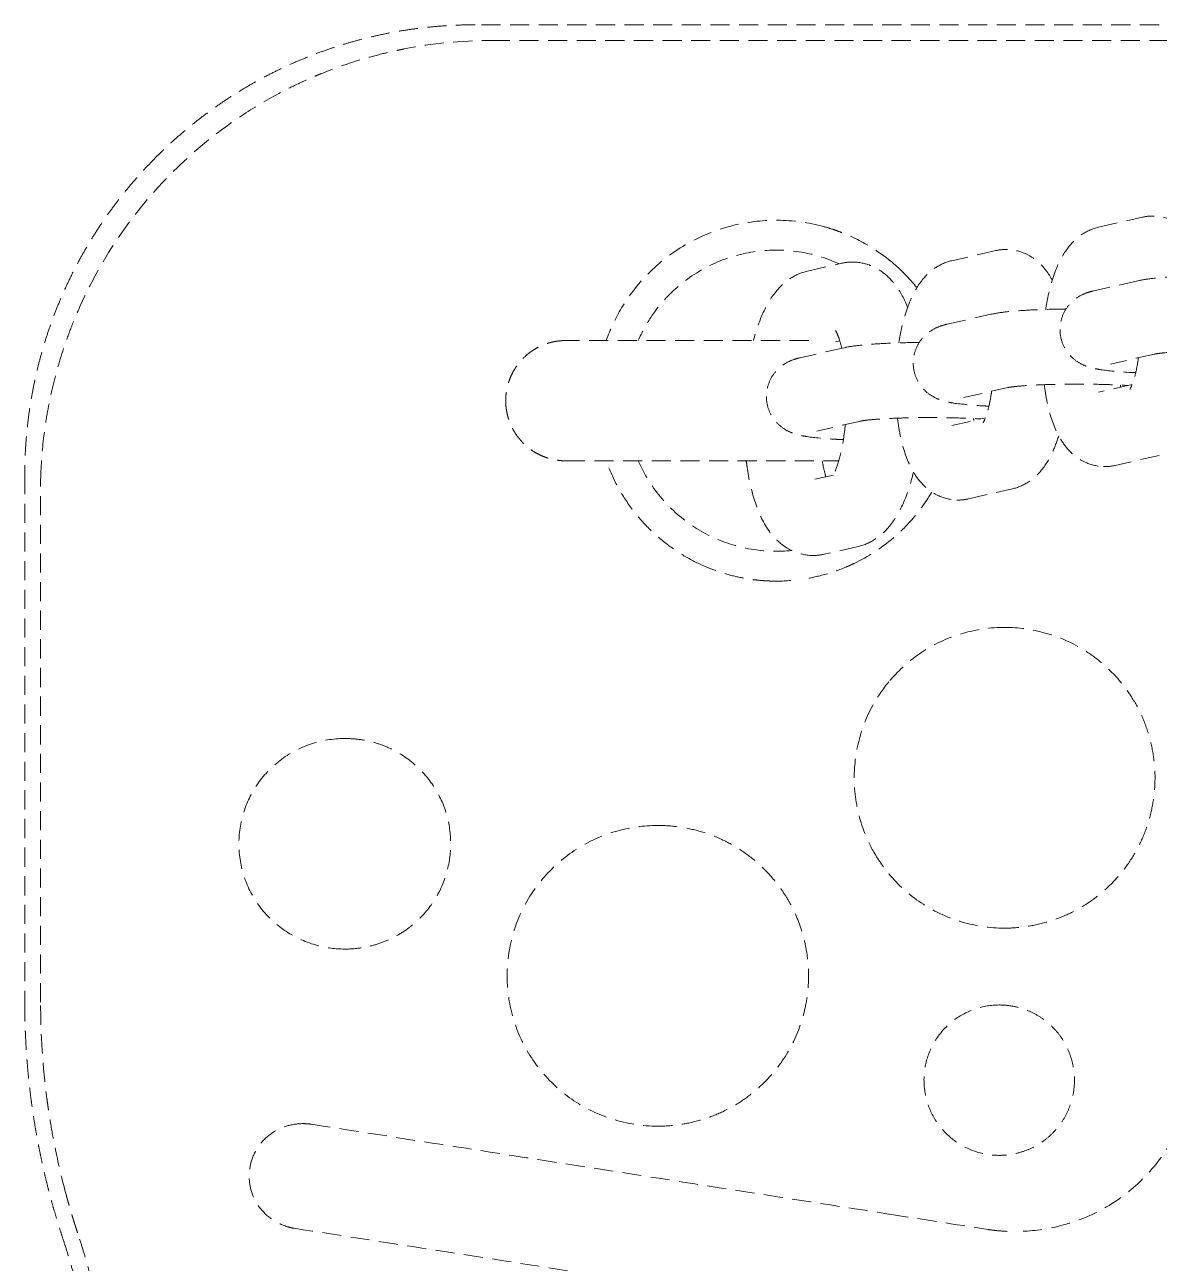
# Model space of a CAD drawing. Header units: millimetres. Extents: x -4194 to 3683, y -2760 to 1498.
# Drawn here: x -539.8 to -464.3, y 166.8 to 249.2 of the extents above; entities that cross this region are included whole.
import ezdxf

# ---------------------------------------------------------------- set-up
doc = ezdxf.new("R2010")
doc.units = ezdxf.units.MM
doc.linetypes.add('HIDDEN', pattern=[1.905, 1.27, -0.635])
doc.layers.add('DIKOM_ОБЪЕКТ', color=7, linetype='Continuous')

msp = doc.modelspace()

# ---------------------------------------------------------------- linework, layer by layer
at = {"layer": 'DIKOM_ОБЪЕКТ', "color": 7, "linetype": 'HIDDEN', "lineweight": 15, "extrusion": (-1, -3.06162e-16, -2.22045e-16)}
for p, q in [((-468.38, 235.725), (-465.45, 236.393)), ((-475.217, 234.167), (-478.147, 233.499)), ((-487.752, 232.806), (-485.473, 233.326)), ((-465.767, 232.163), (-468.697, 231.495)), ((-478.464, 229.27), (-475.534, 229.937)), ((-485.878, 228.105), (-485.594, 228.17)), ((-485.301, 227.712), (-488.231, 227.044)), ((-464.656, 227.288), (-467.586, 226.62)), ((-477.353, 224.395), (-474.423, 225.062)), ((-466.138, 225.27), (-468.38, 224.759)), ((-484.19, 222.837), (-487.12, 222.169)), ((-478.147, 222.533), (-475.905, 223.044)), ((-464.339, 220.551), (-467.269, 219.884)), ((-486.013, 219.246), (-487.752, 218.85)), ((-477.036, 217.658), (-474.106, 218.326)), ((-484.362, 214.494), (-486.641, 213.974)), ((-474.618, 209.109), (-474.626, 209.109)), ((-518.536, 201.719), (-518.537, 201.719)), ((-474.629, 189.109), (-474.62, 189.109)), ((-521.254, 176.107), (-521.294, 176.107))]:
    msp.add_line(p, q, dxfattribs=at)
at = {"layer": 'DIKOM_ОБЪЕКТ', "color": 7, "linetype": 'HIDDEN', "lineweight": 15}
for points, weights in [([(-509.861, 249.189), (-517.92, 249.189), (-525.359, 246.11), (-531.05, 240.42)], [1, 0.9494275758, 0.9494275758, 1]), ([(-531.05, 240.42), (-536.741, 234.729), (-539.82, 227.29), (-539.82, 219.231)], [1, 0.9494275758, 0.9494275758, 1]), ([(-503.82, 228.189), (-506.143, 228.189), (-507.82, 226.553), (-507.82, 224.189)], [1, 0.795072818089, 0.781544512058, 0.959415081909]), ([(-507.82, 224.189), (-507.82, 221.826), (-506.143, 220.189), (-503.82, 220.189)], [0.959415081909, 0.781544512058, 0.795072818089, 1]), ([(-518.537, 201.719), (-518.537, 201.719), (-518.537, 201.719), (-518.537, 201.719)], [1.17033866985, 1.17033400381, 1.17032933787, 1.17032467202]), ([(-539.82, 184.189), (-539.82, 178.855), (-538.974, 173.588), (-537.302, 168.523)], [1, 0.991553580841, 0.991553580841, 1]), ([(-536.307, 168.851), (-536.585, 169.695), (-536.841, 170.547), (-537.073, 171.405)], [1, 0.999752785718, 0.999752785718, 1]), ([(-534.492, 144.591), (-533.098, 152.746), (-533.715, 160.995), (-536.307, 168.851)], [1, 0.980244208301, 0.980244208301, 1]), ([(-537.302, 168.523), (-534.764, 160.83), (-534.16, 152.753), (-535.526, 144.768)], [1, 0.980244208265, 0.980244208265, 1])]:
    msp.add_rational_spline(points, weights, degree=3, dxfattribs=at)
for points, degree in [([(-433.872, 249.189), (-509.861, 249.189)], 1), ([(-508.813, 248.141), (-436.192, 248.141)], 1), ([(-464.679, 236.469), (-464.938, 236.476), (-465.2, 236.45), (-465.45, 236.393)], 3), ([(-474.446, 234.244), (-474.705, 234.251), (-474.967, 234.224), (-475.217, 234.167)], 3), ([(-484.661, 233.406), (-484.934, 233.414), (-485.209, 233.386), (-485.473, 233.326)], 3), ([(-482.305, 233.545), (-481.74, 233.091), (-481.24, 232.605), (-480.802, 232.106)], 3), ([(-480.802, 232.106), (-480.687, 231.975), (-480.575, 231.842), (-480.466, 231.706)], 3), ([(-466.903, 225.096), (-466.912, 225.138), (-466.921, 225.181), (-466.929, 225.225)], 3), ([(-476.67, 222.87), (-476.679, 222.912), (-476.688, 222.955), (-476.696, 223)], 3), ([(-539.82, 219.231), (-539.82, 184.189)], 1), ([(-468.041, 219.807), (-467.782, 219.8), (-467.52, 219.827), (-467.269, 219.884)], 3), ([(-538.768, 218.509), (-538.768, 218.651), (-538.766, 218.794), (-538.762, 218.936)], 3), ([(-538.768, 184.189), (-538.768, 218.509)], 1), ([(-477.808, 217.582), (-477.549, 217.575), (-477.287, 217.601), (-477.036, 217.658)], 3), ([(-495.016, 213.373), (-494.336, 213.046), (-493.621, 212.782), (-492.892, 212.589)], 3), ([(-487.453, 213.894), (-487.18, 213.886), (-486.904, 213.914), (-486.641, 213.974)], 3), ([(-490.114, 212.193), (-489.494, 212.178), (-488.872, 212.211), (-488.257, 212.292)], 3), ([(-474.685, 209.109), (-474.664, 209.109), (-474.643, 209.109), (-474.622, 209.109)], 3), ([(-474.626, 209.109), (-474.559, 209.109), (-474.492, 209.109), (-474.425, 209.107)], 3), ([(-482.331, 205.491), (-482.726, 205.017), (-483.08, 204.504), (-483.38, 203.964)], 3), ([(-518.537, 201.719), (-518.536, 201.719), (-518.536, 201.719), (-518.536, 201.719)], 3), ([(-518.536, 201.719), (-518.517, 201.719), (-518.499, 201.719), (-518.48, 201.719)], 3), ([(-497.7, 195.939), (-497.69, 195.939), (-497.68, 195.939), (-497.67, 195.939)], 3), ([(-483.379, 194.255), (-483.079, 193.715), (-482.727, 193.202), (-482.331, 192.727)], 3), ([(-482.327, 192.735), (-482.327, 192.735), (-482.327, 192.735), (-482.327, 192.735)], 3), ([(-514.607, 188.922), (-514.607, 188.922), (-514.607, 188.922), (-514.607, 188.922)], 3), ([(-474.625, 189.109), (-474.654, 189.109), (-474.683, 189.11), (-474.713, 189.11)], 3), ([(-518.537, 187.719), (-518.537, 187.719), (-518.538, 187.719), (-518.538, 187.719)], 3), ([(-518.48, 187.719), (-518.499, 187.719), (-518.518, 187.719), (-518.537, 187.719)], 3), ([(-518.508, 187.719), (-518.508, 187.719), (-518.508, 187.719), (-518.508, 187.719)], 3), ([(-474.989, 183.999), (-474.986, 183.999), (-474.983, 183.999), (-474.98, 183.999)], 3), ([(-474.985, 183.999), (-474.985, 183.999), (-474.984, 183.999), (-474.984, 183.999)], 3), ([(-474.98, 183.999), (-474.709, 183.999), (-474.19, 183.956), (-473.425, 183.773), (-472.688, 183.469), (-472.016, 183.053), (-471.42, 182.539), (-470.909, 181.94), (-470.497, 181.266), (-470.198, 180.53), (-470.02, 179.765), (-469.959, 178.982), (-470.025, 178.196), (-470.211, 177.431), (-470.512, 176.705), (-470.922, 176.041), (-471.433, 175.447), (-472.029, 174.937), (-472.698, 174.526), (-473.43, 174.225), (-474.193, 174.043), (-474.71, 173.999), (-474.98, 173.999)], 3), ([(-521.318, 176.107), (-521.317, 176.107), (-521.316, 176.107), (-521.315, 176.107)], 3), ([(-521.254, 176.107), (-521.089, 176.107), (-520.926, 176.095), (-520.76, 176.069)], 3), ([(-520.76, 176.069), (-516.549, 175.418), (-508.077, 174.095), (-495.246, 172.101), (-486.634, 170.763), (-482.32, 170.093)], 3), ([(-497.7, 175.939), (-497.7, 175.939), (-497.701, 175.939), (-497.701, 175.939)], 3), ([(-497.67, 175.939), (-497.68, 175.939), (-497.69, 175.939), (-497.7, 175.939)], 3), ([(-497.685, 175.939), (-497.685, 175.939), (-497.685, 175.939), (-497.685, 175.939)], 3), ([(-513.51, 174.935), (-513.51, 174.935)], 1), ([(-474.98, 173.999), (-474.983, 173.999), (-474.986, 173.999), (-474.989, 173.999)], 3), ([(-474.984, 173.999), (-474.984, 173.999), (-474.985, 173.999), (-474.985, 173.999)], 3), ([(-482.303, 170.09), (-480.112, 169.75), (-477.921, 169.409), (-475.73, 169.069)], 3), ([(-475.73, 169.069), (-475.733, 169.069), (-475.735, 169.069), (-475.738, 169.069)], 3), ([(-475.73, 169.069), (-475.14, 168.978), (-474.551, 168.934), (-473.96, 168.933)], 3)]:
    msp.add_open_spline(points, degree=degree, dxfattribs=at)
for points, knots in [([(-538.762, 218.936), (-538.738, 219.925), (-538.664, 220.901), (-538.487, 222.338), (-538.417, 222.813), (-538.295, 223.517), (-538.23, 223.868), (-538.148, 224.273), (-538.105, 224.475), (-538.086, 224.561), (-538.074, 224.619), (-538.068, 224.646), (-537.849, 225.634), (-537.591, 226.573), (-537.142, 227.949), (-536.982, 228.402), (-536.727, 229.073), (-536.596, 229.406), (-536.436, 229.791), (-536.366, 229.955), (-536.319, 230.064), (-536.297, 230.117), (-535.492, 231.962), (-534.541, 233.664), (-532.893, 236.043), (-532.308, 236.807), (-531.069, 238.27), (-530.416, 238.972), (-528.372, 240.964), (-526.873, 242.172), (-524.454, 243.759), (-523.619, 244.251), (-522.33, 244.928), (-521.894, 245.144), (-521.231, 245.452), (-520.898, 245.602), (-520.505, 245.77), (-520.336, 245.841), (-520.223, 245.888), (-520.165, 245.911), (-519.232, 246.291), (-518.329, 246.609), (-516.942, 247.024), (-516.474, 247.151), (-515.765, 247.326), (-515.409, 247.409), (-514.99, 247.499), (-514.78, 247.542), (-514.69, 247.56), (-514.63, 247.572), (-514.599, 247.579), (-512.725, 247.945), (-510.795, 248.141), (-508.813, 248.141)], [-1, -1, -1, -1, -0.9375, -0.9375, -0.90625, -0.90625, -0.890625, -0.882813, -0.878906, -0.876953, -0.876953, -0.875, -0.875, -0.8125, -0.8125, -0.78125, -0.78125, -0.765625, -0.757812, -0.753906, -0.753906, -0.75, -0.75, -0.625, -0.625, -0.5625, -0.5625, -0.5, -0.5, -0.375, -0.375, -0.3125, -0.3125, -0.28125, -0.28125, -0.265625, -0.257812, -0.253906, -0.253906, -0.25, -0.25, -0.1875, -0.1875, -0.15625, -0.15625, -0.140625, -0.132813, -0.128906, -0.126953, -0.126953, -0.125, -0.125, 0, 0, 0, 0]), ([(-461.691, 234.428), (-461.809, 234.648), (-461.942, 234.859), (-462.3, 235.331), (-462.544, 235.587), (-463.032, 235.958), (-463.257, 236.094), (-463.862, 236.362), (-464.271, 236.458), (-464.679, 236.469)], [17.468392, 17.468392, 17.468392, 17.468392, 18.427035, 18.427035, 19.726771, 19.726771, 20.646635, 20.646635, 22.040612, 22.040612, 22.040612, 22.040612]), ([(-486.667, 235.768), (-487.67, 236.041), (-488.718, 236.184), (-490.791, 236.195), (-491.833, 236.064), (-493.834, 235.545), (-494.809, 235.152), (-496.61, 234.138), (-497.451, 233.508), (-498.932, 232.066), (-499.584, 231.242), (-500.524, 229.672), (-500.867, 228.943), (-501.134, 228.189)], [0, 0, 0, 0, 3.118351, 3.118351, 6.218691, 6.218691, 9.319241, 9.319241, 12.419788, 12.419788, 15.520335, 15.520335, 17.910375, 17.910375, 17.910375, 17.910375]), ([(-486.667, 235.768), (-486.442, 235.706), (-486.218, 235.639), (-485.863, 235.519), (-485.665, 235.448), (-485.435, 235.36), (-485.321, 235.314), (-485.264, 235.291), (-485.236, 235.279), (-485.223, 235.274), (-485.215, 235.271), (-485.209, 235.268), (-485.068, 235.209), (-484.868, 235.124), (-484.608, 234.998), (-484.601, 234.995), (-484.594, 234.991)], [0.81782128, 0.81782128, 0.81782128, 0.81782128, 0.84375, 0.84375, 0.859375, 0.8671875, 0.87109375, 0.87304688, 0.87402344, 0.87451172, 0.87451172, 0.875, 0.875, 0.90625, 0.90625, 0.90714757, 0.90714757, 0.90714757, 0.90714757]), ([(-468.38, 235.725), (-468.755, 235.639), (-469.112, 235.483), (-469.748, 235.073), (-470.028, 234.814), (-470.572, 234.171), (-470.815, 233.768), (-471.321, 232.702), (-471.549, 231.984), (-471.79, 230.898), (-471.849, 230.583), (-471.899, 230.259)], [0, 0, 0, 0, 1.328215, 1.328215, 2.726527, 2.726527, 4.538392, 4.538392, 7.177344, 7.177344, 8.20012, 8.20012, 8.20012, 8.20012]), ([(-480.802, 232.106), (-481.488, 232.887), (-482.282, 233.584), (-483.608, 234.472), (-484.093, 234.749), (-484.594, 234.991)], [0, 0, 0, 0, 3.118329, 3.118329, 4.78639, 4.78639, 4.78639, 4.78639]), ([(-485.636, 233.289), (-486.486, 233.68), (-487.4, 233.953), (-489.259, 234.233), (-490.223, 234.241), (-492.094, 233.989), (-493.021, 233.726), (-494.747, 232.96), (-495.564, 232.448), (-497.006, 231.229), (-497.646, 230.509), (-498.489, 229.239), (-498.768, 228.724), (-499.001, 228.189)], [11.376565, 11.376565, 11.376565, 11.376565, 14.183998, 14.183998, 17.016939, 17.016939, 19.849881, 19.849881, 22.682822, 22.682822, 25.515763, 25.515763, 27.256312, 27.256312, 27.256312, 27.256312]), ([(-471.458, 232.203), (-471.576, 232.423), (-471.71, 232.633), (-472.067, 233.106), (-472.311, 233.361), (-472.799, 233.732), (-473.024, 233.868), (-473.629, 234.137), (-474.038, 234.233), (-474.446, 234.244)], [17.468392, 17.468392, 17.468392, 17.468392, 18.427035, 18.427035, 19.726771, 19.726771, 20.646635, 20.646635, 22.040612, 22.040612, 22.040612, 22.040612]), ([(-481.082, 230.401), (-481.292, 230.927), (-481.545, 231.41), (-482.085, 232.136), (-482.336, 232.408), (-482.869, 232.834), (-483.138, 233.001), (-483.81, 233.295), (-484.236, 233.395), (-484.661, 233.406)], [20.078314, 20.078314, 20.078314, 20.078314, 22.2673, 22.2673, 23.720244, 23.720244, 24.89721, 24.89721, 26.426276, 26.426276, 26.426276, 26.426276]), ([(-478.147, 233.499), (-478.523, 233.414), (-478.879, 233.257), (-479.515, 232.847), (-479.795, 232.588), (-480.339, 231.945), (-480.582, 231.542), (-481.088, 230.476), (-481.316, 229.758), (-481.557, 228.673), (-481.616, 228.357), (-481.666, 228.033)], [0, 0, 0, 0, 1.328215, 1.328215, 2.726527, 2.726527, 4.538392, 4.538392, 7.177344, 7.177344, 8.20012, 8.20012, 8.20012, 8.20012]), ([(-487.752, 232.806), (-488.168, 232.711), (-488.561, 232.534), (-489.263, 232.068), (-489.571, 231.772), (-490.197, 231.008), (-490.483, 230.509), (-490.969, 229.424), (-491.171, 228.829), (-491.34, 228.189)], [0, 0, 0, 0, 1.555764, 1.555764, 3.223956, 3.223956, 5.533032, 5.533032, 7.798242, 7.798242, 7.798242, 7.798242]), ([(-460.773, 232.512), (-461.034, 232.51), (-461.294, 232.505), (-462.165, 232.486), (-462.763, 232.464), (-463.846, 232.405), (-464.339, 232.367), (-465.132, 232.28), (-465.446, 232.236), (-465.767, 232.163)], [12.182922, 12.182922, 12.182922, 12.182922, 12.969548, 12.969548, 14.889528, 14.889528, 16.856314, 16.856314, 18.58813, 18.58813, 18.58813, 18.58813]), ([(-468.697, 231.495), (-468.832, 231.464), (-468.971, 231.428), (-469.295, 231.315), (-469.49, 231.232), (-469.87, 231.003), (-470.054, 230.861), (-470.38, 230.526), (-470.525, 230.331), (-470.766, 229.881), (-470.858, 229.617), (-470.929, 229.206), (-470.941, 229.061), (-470.941, 228.917)], [0, 0, 0, 0, 0.727196, 0.727196, 1.526305, 1.526305, 2.260057, 2.260057, 2.996405, 2.996405, 3.828054, 3.828054, 4.266391, 4.266391, 4.266391, 4.266391]), ([(-470.54, 230.287), (-470.801, 230.284), (-471.061, 230.28), (-471.932, 230.261), (-472.53, 230.239), (-473.613, 230.179), (-474.106, 230.141), (-474.899, 230.054), (-475.213, 230.01), (-475.534, 229.937)], [12.182922, 12.182922, 12.182922, 12.182922, 12.969548, 12.969548, 14.889528, 14.889528, 16.856314, 16.856314, 18.58813, 18.58813, 18.58813, 18.58813]), ([(-478.464, 229.27), (-478.599, 229.239), (-478.738, 229.202), (-479.062, 229.09), (-479.257, 229.007), (-479.637, 228.778), (-479.821, 228.635), (-480.147, 228.301), (-480.292, 228.105), (-480.534, 227.656), (-480.625, 227.391), (-480.696, 226.98), (-480.708, 226.836), (-480.708, 226.692)], [0, 0, 0, 0, 0.727196, 0.727196, 1.526305, 1.526305, 2.260057, 2.260057, 2.996405, 2.996405, 3.828054, 3.828054, 4.266391, 4.266391, 4.266391, 4.266391]), ([(-487.661, 228.189), (-487.741, 228.189), (-487.822, 228.189), (-489.019, 228.189), (-490.163, 228.189), (-492.405, 228.189), (-493.52, 228.189), (-495.641, 228.189), (-496.662, 228.189), (-498.537, 228.189), (-499.404, 228.189), (-500.926, 228.189), (-501.592, 228.189), (-502.361, 228.189), (-502.569, 228.189), (-503.183, 228.189), (-503.489, 228.189), (-503.712, 228.189), (-503.752, 228.189), (-503.806, 228.189), (-503.806, 228.189), (-503.82, 228.189)], [19.78023, 19.78023, 19.78023, 19.78023, 20.02438, 20.02438, 23.406734, 23.406734, 26.789088, 26.789088, 30.171444, 30.171444, 33.553667, 33.553667, 36.949503, 36.949503, 38.396632, 38.396632, 41.760746, 41.760746, 42.821509, 42.821509, 43.888484, 43.888484, 43.888484, 43.888484]), ([(-485.882, 228.863), (-485.882, 228.863), (-485.882, 228.863), (-485.878, 228.856), (-485.849, 228.813), (-485.766, 228.647), (-485.71, 228.515), (-485.589, 228.165), (-485.523, 227.934), (-485.463, 227.675)], [2.8764, 2.8764, 2.8764, 2.8764, 2.943172, 2.943172, 3.797818, 3.797818, 4.761075, 4.761075, 5.855673, 5.855673, 5.855673, 5.855673]), ([(-470.941, 228.917), (-470.941, 228.64), (-470.894, 228.358), (-470.715, 227.834), (-470.58, 227.585), (-470.249, 227.153), (-470.048, 226.966), (-469.65, 226.687), (-469.451, 226.587), (-469.12, 226.454), (-468.98, 226.411), (-468.637, 226.321), (-468.442, 226.284), (-467.718, 226.172), (-467.091, 226.117), (-466.203, 226.066), (-466.055, 226.058), (-465.903, 226.051)], [0, 0, 0, 0, 0.844852, 0.844852, 1.69091, 1.69091, 2.532499, 2.532499, 3.307527, 3.307527, 3.996051, 3.996051, 5.099267, 5.099267, 7.81219, 7.81219, 8.335019, 8.335019, 8.335019, 8.335019]), ([(-480.307, 228.061), (-480.569, 228.058), (-480.828, 228.054), (-481.699, 228.035), (-482.297, 228.013), (-483.38, 227.954), (-483.873, 227.916), (-484.666, 227.829), (-484.98, 227.785), (-485.301, 227.712)], [12.182922, 12.182922, 12.182922, 12.182922, 12.969548, 12.969548, 14.889528, 14.889528, 16.856314, 16.856314, 18.58813, 18.58813, 18.58813, 18.58813]), ([(-464.656, 227.288), (-464.653, 227.288), (-464.62, 227.296), (-464.502, 227.315), (-464.404, 227.329), (-464.116, 227.362), (-463.898, 227.383), (-463.338, 227.426), (-462.971, 227.447), (-462.127, 227.484), (-461.633, 227.498), (-460.594, 227.516), (-460.035, 227.519), (-458.941, 227.51), (-458.392, 227.499), (-457.455, 227.467), (-457.044, 227.447), (-456.685, 227.424)], [0, 0, 0, 0, 0.589974, 0.589974, 1.334435, 1.334435, 2.421096, 2.421096, 3.798004, 3.798004, 5.354496, 5.354496, 6.991236, 6.991236, 8.65319, 8.65319, 10.086542, 10.086542, 10.086542, 10.086542]), ([(-488.231, 227.044), (-488.366, 227.013), (-488.505, 226.977), (-488.829, 226.864), (-489.024, 226.781), (-489.404, 226.552), (-489.588, 226.41), (-489.914, 226.075), (-490.059, 225.88), (-490.301, 225.43), (-490.392, 225.166), (-490.463, 224.755), (-490.475, 224.61), (-490.475, 224.466)], [0, 0, 0, 0, 0.727196, 0.727196, 1.526305, 1.526305, 2.260057, 2.260057, 2.996405, 2.996405, 3.828054, 3.828054, 4.266391, 4.266391, 4.266391, 4.266391]), ([(-480.708, 226.692), (-480.708, 226.414), (-480.661, 226.133), (-480.482, 225.609), (-480.347, 225.359), (-480.016, 224.928), (-479.815, 224.74), (-479.417, 224.462), (-479.218, 224.362), (-478.888, 224.228), (-478.747, 224.185), (-478.404, 224.095), (-478.209, 224.059), (-477.485, 223.947), (-476.858, 223.891), (-475.97, 223.84), (-475.822, 223.832), (-475.67, 223.825)], [0, 0, 0, 0, 0.844852, 0.844852, 1.69091, 1.69091, 2.532499, 2.532499, 3.307527, 3.307527, 3.996051, 3.996051, 5.099267, 5.099267, 7.81219, 7.81219, 8.335019, 8.335019, 8.335019, 8.335019]), ([(-465.723, 227.045), (-465.731, 226.989), (-465.739, 226.933), (-465.805, 226.486), (-465.881, 226.116), (-466.039, 225.531), (-466.123, 225.294), (-466.217, 225.082), (-466.241, 225.034), (-466.277, 224.968), (-466.289, 224.95), (-466.289, 224.95)], [9.382953, 9.382953, 9.382953, 9.382953, 9.56279, 9.56279, 10.856565, 10.856565, 12.038647, 12.038647, 12.511482, 12.511482, 13.004599, 13.004599, 13.004599, 13.004599]), ([(-474.423, 225.062), (-474.42, 225.063), (-474.387, 225.07), (-474.269, 225.089), (-474.172, 225.103), (-473.883, 225.137), (-473.665, 225.157), (-473.105, 225.2), (-472.738, 225.222), (-471.894, 225.258), (-471.4, 225.273), (-470.361, 225.29), (-469.802, 225.293), (-468.708, 225.285), (-468.159, 225.273), (-467.222, 225.241), (-466.811, 225.221), (-466.452, 225.198)], [0, 0, 0, 0, 0.589974, 0.589974, 1.334435, 1.334435, 2.421096, 2.421096, 3.798004, 3.798004, 5.354496, 5.354496, 6.991236, 6.991236, 8.65319, 8.65319, 10.086542, 10.086542, 10.086542, 10.086542]), ([(-471.99, 225.253), (-471.941, 224.846), (-471.877, 224.453), (-471.649, 223.364), (-471.447, 222.709), (-471.016, 221.802), (-470.839, 221.499), (-470.419, 220.945), (-470.175, 220.69), (-469.688, 220.318), (-469.463, 220.183), (-468.858, 219.914), (-468.448, 219.818), (-468.041, 219.807)], [13.290819, 13.290819, 13.290819, 13.290819, 14.589393, 14.589393, 17.07685, 17.07685, 18.427035, 18.427035, 19.726771, 19.726771, 20.646635, 20.646635, 22.040612, 22.040612, 22.040612, 22.040612]), ([(-490.475, 224.466), (-490.475, 224.188), (-490.428, 223.907), (-490.249, 223.383), (-490.114, 223.134), (-489.783, 222.702), (-489.582, 222.515), (-489.184, 222.236), (-488.985, 222.136), (-488.655, 222.003), (-488.514, 221.96), (-488.171, 221.87), (-487.976, 221.833), (-487.252, 221.721), (-486.625, 221.666), (-485.711, 221.613), (-485.536, 221.604), (-485.356, 221.596)], [0, 0, 0, 0, 0.844852, 0.844852, 1.69091, 1.69091, 2.532499, 2.532499, 3.307527, 3.307527, 3.996051, 3.996051, 5.099267, 5.099267, 7.81219, 7.81219, 8.428127, 8.428127, 8.428127, 8.428127]), ([(-475.49, 224.819), (-475.498, 224.763), (-475.506, 224.708), (-475.572, 224.26), (-475.648, 223.891), (-475.806, 223.305), (-475.89, 223.069), (-475.984, 222.857), (-476.008, 222.809), (-476.044, 222.742), (-476.056, 222.724), (-476.056, 222.724)], [9.382953, 9.382953, 9.382953, 9.382953, 9.56279, 9.56279, 10.856565, 10.856565, 12.038647, 12.038647, 12.511482, 12.511482, 13.004599, 13.004599, 13.004599, 13.004599]), ([(-485.227, 222.6), (-485.266, 222.205), (-485.317, 221.819), (-485.467, 220.938), (-485.58, 220.454), (-485.81, 219.7), (-485.932, 219.402), (-486.062, 219.149), (-486.095, 219.094), (-486.136, 219.031), (-486.148, 219.016), (-486.148, 219.016)], [11.313975, 11.313975, 11.313975, 11.313975, 12.531935, 12.531935, 14.291029, 14.291029, 15.900219, 15.900219, 16.543476, 16.543476, 17.090425, 17.090425, 17.090425, 17.090425]), ([(-484.19, 222.837), (-484.187, 222.837), (-484.154, 222.844), (-484.036, 222.864), (-483.939, 222.877), (-483.65, 222.911), (-483.432, 222.932), (-482.872, 222.975), (-482.505, 222.996), (-481.661, 223.033), (-481.167, 223.047), (-480.128, 223.065), (-479.569, 223.067), (-478.475, 223.059), (-477.926, 223.048), (-476.989, 223.015), (-476.578, 222.996), (-476.219, 222.973)], [0, 0, 0, 0, 0.589974, 0.589974, 1.334435, 1.334435, 2.421096, 2.421096, 3.798004, 3.798004, 5.354496, 5.354496, 6.991236, 6.991236, 8.65319, 8.65319, 10.086542, 10.086542, 10.086542, 10.086542]), ([(-481.757, 223.027), (-481.708, 222.621), (-481.644, 222.227), (-481.416, 221.138), (-481.214, 220.483), (-480.783, 219.577), (-480.606, 219.274), (-480.186, 218.72), (-479.942, 218.464), (-479.455, 218.093), (-479.23, 217.957), (-478.625, 217.689), (-478.215, 217.593), (-477.808, 217.582)], [13.290819, 13.290819, 13.290819, 13.290819, 14.589393, 14.589393, 17.07685, 17.07685, 18.427035, 18.427035, 19.726771, 19.726771, 20.646635, 20.646635, 22.040612, 22.040612, 22.040612, 22.040612]), ([(-474.106, 218.326), (-473.731, 218.411), (-473.375, 218.568), (-472.739, 218.978), (-472.458, 219.237), (-471.914, 219.88), (-471.671, 220.283), (-471.299, 221.069), (-471.154, 221.447), (-471.029, 221.848)], [0, 0, 0, 0, 1.328215, 1.328215, 2.726527, 2.726527, 4.538392, 4.538392, 6.006407, 6.006407, 6.006407, 6.006407]), ([(-503.82, 220.189), (-503.781, 220.189), (-503.781, 220.189), (-503.627, 220.189), (-503.513, 220.189), (-503.211, 220.189), (-503.022, 220.189), (-502.377, 220.189), (-501.827, 220.189), (-500.511, 220.189), (-499.734, 220.189), (-498.014, 220.189), (-497.059, 220.189), (-495.039, 220.189), (-493.961, 220.189), (-491.76, 220.189), (-490.621, 220.189), (-488.367, 220.189), (-487.235, 220.189), (-485.985, 220.189), (-485.823, 220.189), (-485.662, 220.189)], [0, 0, 0, 0, 1.808426, 1.808426, 3.587013, 3.587013, 5.378772, 5.378772, 8.742802, 8.742802, 12.125335, 12.125335, 15.507688, 15.507688, 18.890043, 18.890043, 22.272397, 22.272397, 25.654751, 25.654751, 26.15895, 26.15895, 26.15895, 26.15895]), ([(-495.016, 213.373), (-495.472, 213.592), (-495.934, 213.849), (-496.844, 214.445), (-497.293, 214.783), (-498.153, 215.536), (-498.565, 215.951), (-499.328, 216.844), (-499.679, 217.323), (-500.306, 218.325), (-500.581, 218.848), (-500.932, 219.649), (-501.038, 219.918), (-501.134, 220.189)], [0.5000001, 0.5000001, 0.5000001, 0.5000001, 0.5625, 0.5625, 0.625, 0.625, 0.6875, 0.6875, 0.75, 0.75, 0.8125, 0.8125, 0.8437422, 0.8437422, 0.8437422, 0.8437422]), ([(-499.001, 220.189), (-498.789, 219.703), (-498.539, 219.233), (-497.745, 217.993), (-497.116, 217.264), (-495.693, 216.022), (-494.885, 215.498), (-493.171, 214.704), (-492.248, 214.427), (-490.487, 214.161), (-489.637, 214.141), (-488.803, 214.226)], [4.101357, 4.101357, 4.101357, 4.101357, 5.68517, 5.68517, 8.518115, 8.518115, 11.351056, 11.351056, 14.183998, 14.183998, 16.693843, 16.693843, 16.693843, 16.693843]), ([(-491.816, 220.189), (-491.793, 220.001), (-491.767, 219.815), (-491.614, 218.824), (-491.439, 218.066), (-490.968, 216.669), (-490.666, 216.022), (-490.028, 215.164), (-489.777, 214.892), (-489.244, 214.466), (-488.975, 214.299), (-488.303, 214.005), (-487.877, 213.905), (-487.453, 213.894)], [16.118163, 16.118163, 16.118163, 16.118163, 16.724435, 16.724435, 19.41707, 19.41707, 22.2673, 22.2673, 23.720244, 23.720244, 24.89721, 24.89721, 26.426276, 26.426276, 26.426276, 26.426276]), ([(-486.519, 219.13), (-486.569, 219.294), (-486.619, 219.481), (-486.7, 219.843), (-486.733, 220.012), (-486.764, 220.189)], [5.092773, 5.092773, 5.092773, 5.092773, 5.939399, 5.939399, 6.595108, 6.595108, 6.595108, 6.595108]), ([(-484.362, 214.494), (-483.945, 214.589), (-483.552, 214.767), (-482.851, 215.232), (-482.542, 215.528), (-481.917, 216.292), (-481.63, 216.791), (-481.104, 217.966), (-480.875, 218.673), (-480.691, 219.437)], [0, 0, 0, 0, 1.555764, 1.555764, 3.223956, 3.223956, 5.533032, 5.533032, 8.178939, 8.178939, 8.178939, 8.178939]), ([(-479.472, 218.115), (-479.486, 218.09), (-479.501, 218.065), (-479.888, 217.416), (-480.321, 216.821), (-480.802, 216.273)], [0.7399812, 0.7399812, 0.7399812, 0.7399812, 0.75, 0.75, 1, 1, 1, 1]), ([(-484.645, 213.363), (-483.707, 213.811), (-482.821, 214.387), (-481.593, 215.435), (-481.181, 215.841), (-480.802, 216.273)], [0, 0, 0, 0, 3.118374, 3.118374, 4.843262, 4.843262, 4.843262, 4.843262]), ([(-484.645, 213.363), (-484.726, 213.324), (-484.805, 213.287), (-484.939, 213.227), (-485.023, 213.19), (-485.116, 213.15), (-485.162, 213.13), (-485.182, 213.122), (-485.194, 213.117), (-485.199, 213.115), (-485.724, 212.896), (-486.259, 212.716), (-487.283, 212.45), (-487.768, 212.356), (-488.257, 212.292)], [0.0989445, 0.0989445, 0.0989445, 0.0989445, 0.109375, 0.109375, 0.1171875, 0.1210937, 0.1230469, 0.1240234, 0.1240234, 0.125, 0.125, 0.1875, 0.1875, 0.2424076, 0.2424076, 0.2424076, 0.2424076]), ([(-490.114, 212.193), (-490.119, 212.193), (-490.125, 212.193), (-490.132, 212.193), (-490.136, 212.194), (-490.14, 212.194), (-490.158, 212.194), (-490.308, 212.196), (-490.729, 212.223), (-490.902, 212.236), (-491.209, 212.27), (-491.32, 212.283), (-491.497, 212.307), (-491.589, 212.32), (-491.701, 212.338), (-491.758, 212.347), (-491.787, 212.352), (-491.801, 212.354), (-491.807, 212.355), (-491.812, 212.356), (-491.815, 212.356), (-492.108, 212.406), (-492.469, 212.477), (-492.892, 212.589)], [0.311528, 0.311528, 0.311528, 0.311528, 0.3120117, 0.3122559, 0.3122559, 0.3125, 0.3125, 0.34375, 0.34375, 0.359375, 0.359375, 0.3671875, 0.3671875, 0.3710937, 0.3730469, 0.3740234, 0.3745117, 0.3747559, 0.3748779, 0.3748779, 0.375, 0.375, 0.4266062, 0.4266062, 0.4266062, 0.4266062]), ([(-474.425, 209.107), (-475.369, 209.127), (-476.324, 209.008), (-478.15, 208.518), (-479.038, 208.14), (-480.647, 207.155), (-481.384, 206.544), (-482.125, 205.733), (-482.23, 205.613), (-482.331, 205.491)], [0, 0, 0, 0, 2.832558, 2.832558, 5.672431, 5.672431, 8.491717, 8.491717, 8.968509, 8.968509, 8.968509, 8.968509]), ([(-474.618, 209.109), (-473.709, 209.109), (-471.839, 208.85), (-469.655, 207.89), (-468.105, 206.741), (-467.075, 205.725), (-466.203, 204.578), (-465.505, 203.315), (-465.002, 201.968), (-464.692, 200.557), (-464.583, 199.094), (-464.696, 197.632), (-465.01, 196.225), (-465.515, 194.883), (-466.214, 193.623), (-467.087, 192.48), (-468.117, 191.467), (-469.282, 190.61), (-470.562, 189.93), (-471.937, 189.443), (-473.29, 189.17), (-474.192, 189.109), (-474.62, 189.109)], [0.1794853, 0.1794853, 0.1794853, 0.1794853, 0.2352941, 0.2941176, 0.3235294, 0.3529412, 0.3823529, 0.4117647, 0.4411765, 0.4705882, 0.5, 0.5294118, 0.5588235, 0.5882353, 0.6176471, 0.6470588, 0.6764706, 0.7058824, 0.7352941, 0.7647059, 0.7941176, 0.8205071, 0.8205071, 0.8205071, 0.8205071]), ([(-483.38, 203.964), (-483.831, 203.152), (-484.167, 202.267), (-484.589, 200.442), (-484.673, 199.483), (-484.564, 197.601), (-484.374, 196.66), (-483.877, 195.248), (-483.649, 194.739), (-483.379, 194.255)], [0, 0, 0, 0, 2.786786, 2.786786, 5.617852, 5.617852, 8.443267, 8.443267, 10.10625, 10.10625, 10.10625, 10.10625]), ([(-518.537, 201.719), (-519.304, 201.719), (-520.08, 201.59), (-521.533, 201.1), (-522.228, 200.73), (-523.428, 199.805), (-523.955, 199.248), (-524.803, 198.001), (-525.127, 197.29), (-525.517, 195.854), (-525.601, 195.113), (-525.53, 193.658), (-525.377, 192.926), (-524.86, 191.554), (-524.482, 190.9), (-523.563, 189.77), (-523.017, 189.275), (-521.783, 188.462), (-521.074, 188.149), (-519.756, 187.801), (-519.145, 187.719), (-518.538, 187.719)], [0.000007, 0.000007, 0.000007, 0.000007, 2.331257, 2.331257, 4.65785, 4.65785, 6.918434, 6.918434, 9.204063, 9.204063, 11.386269, 11.386269, 13.576622, 13.576622, 15.793457, 15.793457, 17.973296, 17.973296, 20.269044, 20.269044, 22.113147, 22.113147, 22.113147, 22.113147]), ([(-518.48, 201.719), (-518.134, 201.719), (-517.468, 201.668), (-516.487, 201.454), (-515.546, 201.104), (-514.382, 200.465), (-513.105, 199.349), (-512.024, 197.674), (-511.457, 195.713), (-511.456, 193.732), (-512.021, 191.774), (-513.094, 190.103), (-514.369, 188.983), (-515.541, 188.339), (-516.489, 187.985), (-517.47, 187.771), (-518.135, 187.719), (-518.48, 187.719)], [0, 0, 0, 0, 0.045455, 0.090909, 0.136364, 0.181818, 0.272727, 0.363636, 0.454545, 0.545455, 0.636364, 0.727273, 0.818182, 0.863636, 0.909091, 0.954545, 1, 1, 1, 1]), ([(-497.7, 195.939), (-498.649, 195.939), (-499.606, 195.8), (-501.428, 195.272), (-502.311, 194.873), (-503.901, 193.854), (-504.626, 193.227), (-505.874, 191.807), (-506.406, 190.995), (-507.196, 189.28), (-507.47, 188.364), (-507.754, 186.503), (-507.761, 185.538), (-507.508, 183.674), (-507.249, 182.754), (-506.491, 181.035), (-505.979, 180.22), (-504.767, 178.788), (-504.059, 178.153), (-502.496, 177.106), (-501.624, 176.689), (-499.748, 176.101), (-498.719, 175.939), (-497.701, 175.939)], [0, 0, 0, 0, 2.857552, 2.857552, 5.716758, 5.716758, 8.547484, 8.547484, 11.404787, 11.404787, 14.21927, 14.21927, 17.054028, 17.054028, 19.865368, 19.865368, 22.698264, 22.698264, 25.508636, 25.508636, 28.363718, 28.363718, 31.431715, 31.431715, 31.431715, 31.431715]), ([(-497.67, 195.939), (-497.183, 195.939), (-496.221, 195.868), (-494.785, 195.551), (-493.432, 195.039), (-492.186, 194.347), (-490.998, 193.441), (-490.054, 192.466), (-489.343, 191.507), (-488.851, 190.696), (-488.405, 189.76), (-488.044, 188.723), (-487.787, 187.595), (-487.654, 186.395), (-487.676, 185.118), (-487.933, 183.386), (-488.695, 181.238), (-490.03, 179.377), (-491.358, 178.143), (-492.471, 177.359), (-493.68, 176.735), (-494.974, 176.281), (-496.306, 176.005), (-497.205, 175.939), (-497.67, 175.939)], [0, 0, 0, 0, 0.066667, 0.133333, 0.2, 0.266667, 0.333333, 0.4, 0.433333, 0.466667, 0.5, 0.533333, 0.566667, 0.6, 0.633333, 0.666667, 0.733333, 0.8, 0.833333, 0.866667, 0.9, 0.933333, 0.966667, 1, 1, 1, 1]), ([(-482.331, 192.727), (-481.715, 191.986), (-480.985, 191.327), (-479.395, 190.265), (-478.522, 189.849), (-476.72, 189.289), (-475.776, 189.132), (-474.701, 189.109), (-474.565, 189.109), (-474.429, 189.111)], [0, 0, 0, 0, 2.892685, 2.892685, 5.737025, 5.737025, 8.554694, 8.554694, 8.962839, 8.962839, 8.962839, 8.962839]), ([(-474.429, 189.111), (-474.443, 189.111), (-474.509, 189.11), (-474.576, 189.109), (-474.629, 189.109)], [0.816453153, 0.816453153, 0.816453153, 0.816453153, 0.81728094, 0.820528726, 0.820528726, 0.820528726, 0.820528726]), ([(-537.073, 171.405), (-537.358, 172.459), (-537.606, 173.515), (-537.923, 175.1), (-538.019, 175.628), (-538.151, 176.42), (-538.213, 176.817), (-538.27, 177.213), (-538.307, 177.477), (-538.325, 177.606), (-538.627, 179.887), (-538.768, 182.043), (-538.768, 184.189)], [0, 0, 0, 0, 0.25, 0.25, 0.375, 0.375, 0.4375, 0.46875, 0.46875, 0.5, 0.5, 1, 1, 1, 1]), ([(-474.989, 183.999), (-475.528, 183.999), (-476.074, 183.909), (-477.094, 183.568), (-477.581, 183.311), (-478.424, 182.671), (-478.796, 182.284), (-479.405, 181.413), (-479.642, 180.913), (-479.937, 179.892), (-480.006, 179.36), (-479.97, 178.304), (-479.865, 177.767), (-479.497, 176.763), (-479.225, 176.284), (-478.559, 175.459), (-478.162, 175.099), (-477.276, 174.519), (-476.772, 174.298), (-475.842, 174.056), (-475.414, 173.999), (-474.989, 173.999)], [0, 0, 0, 0, 1.619086, 1.619086, 3.226398, 3.226398, 4.797967, 4.797967, 6.414628, 6.414628, 7.985927, 7.985927, 9.584973, 9.584973, 11.194956, 11.194956, 12.764913, 12.764913, 14.373185, 14.373185, 15.648767, 15.648767, 15.648767, 15.648767]), ([(-462.476, 177.249), (-462.787, 176.284), (-463.233, 175.354), (-464.338, 173.627), (-465.011, 172.818), (-466.546, 171.391), (-467.427, 170.766), (-469.282, 169.81), (-470.266, 169.457), (-472.151, 169.035), (-473.06, 168.933), (-473.965, 168.933)], [0, 0, 0, 0, 3.043049, 3.043049, 6.151882, 6.151882, 9.33154, 9.33154, 12.416176, 12.416176, 15.12994, 15.12994, 15.12994, 15.12994]), ([(-521.318, 176.107), (-521.692, 176.107), (-522.07, 176.046), (-522.807, 175.814), (-523.174, 175.633), (-523.805, 175.166), (-524.078, 174.877), (-524.494, 174.256), (-524.65, 173.922), (-524.855, 173.217), (-524.901, 172.836), (-524.87, 172.1), (-524.797, 171.734), (-524.542, 171.046), (-524.353, 170.717), (-523.896, 170.161), (-523.629, 169.922), (-523.017, 169.51), (-522.66, 169.34), (-522.161, 169.199), (-522.03, 169.17), (-521.899, 169.15)], [0, 0, 0, 0, 1.134146, 1.134146, 2.338309, 2.338309, 3.502677, 3.502677, 4.586649, 4.586649, 5.706656, 5.706656, 6.798739, 6.798739, 7.908633, 7.908633, 8.967999, 8.967999, 10.135523, 10.135523, 10.538146, 10.538146, 10.538146, 10.538146]), ([(-521.899, 169.15), (-518.671, 168.649), (-515.428, 168.147), (-507.659, 166.942), (-503.119, 166.238), (-494.017, 164.825), (-489.45, 164.116), (-484.091, 163.284), (-483.303, 163.161), (-482.515, 163.039)], [0, 0, 0, 0, 10.002153, 10.002153, 23.892011, 23.892011, 37.783237, 37.783237, 40.177238, 40.177238, 40.177238, 40.177238]), ([(-475.739, 169.069), (-475.572, 169.043), (-475.227, 168.998), (-474.68, 168.95), (-474.255, 168.935), (-474.009, 168.933), (-473.965, 168.933)], [0, 0, 0, 0, 0.0300736, 0.0618091, 0.0975075, 0.1054199, 0.1054199, 0.1054199, 0.1054199])]:
    msp.add_open_spline(points, degree=3, knots=knots, dxfattribs=at)

doc.saveas('drawing.dxf')
